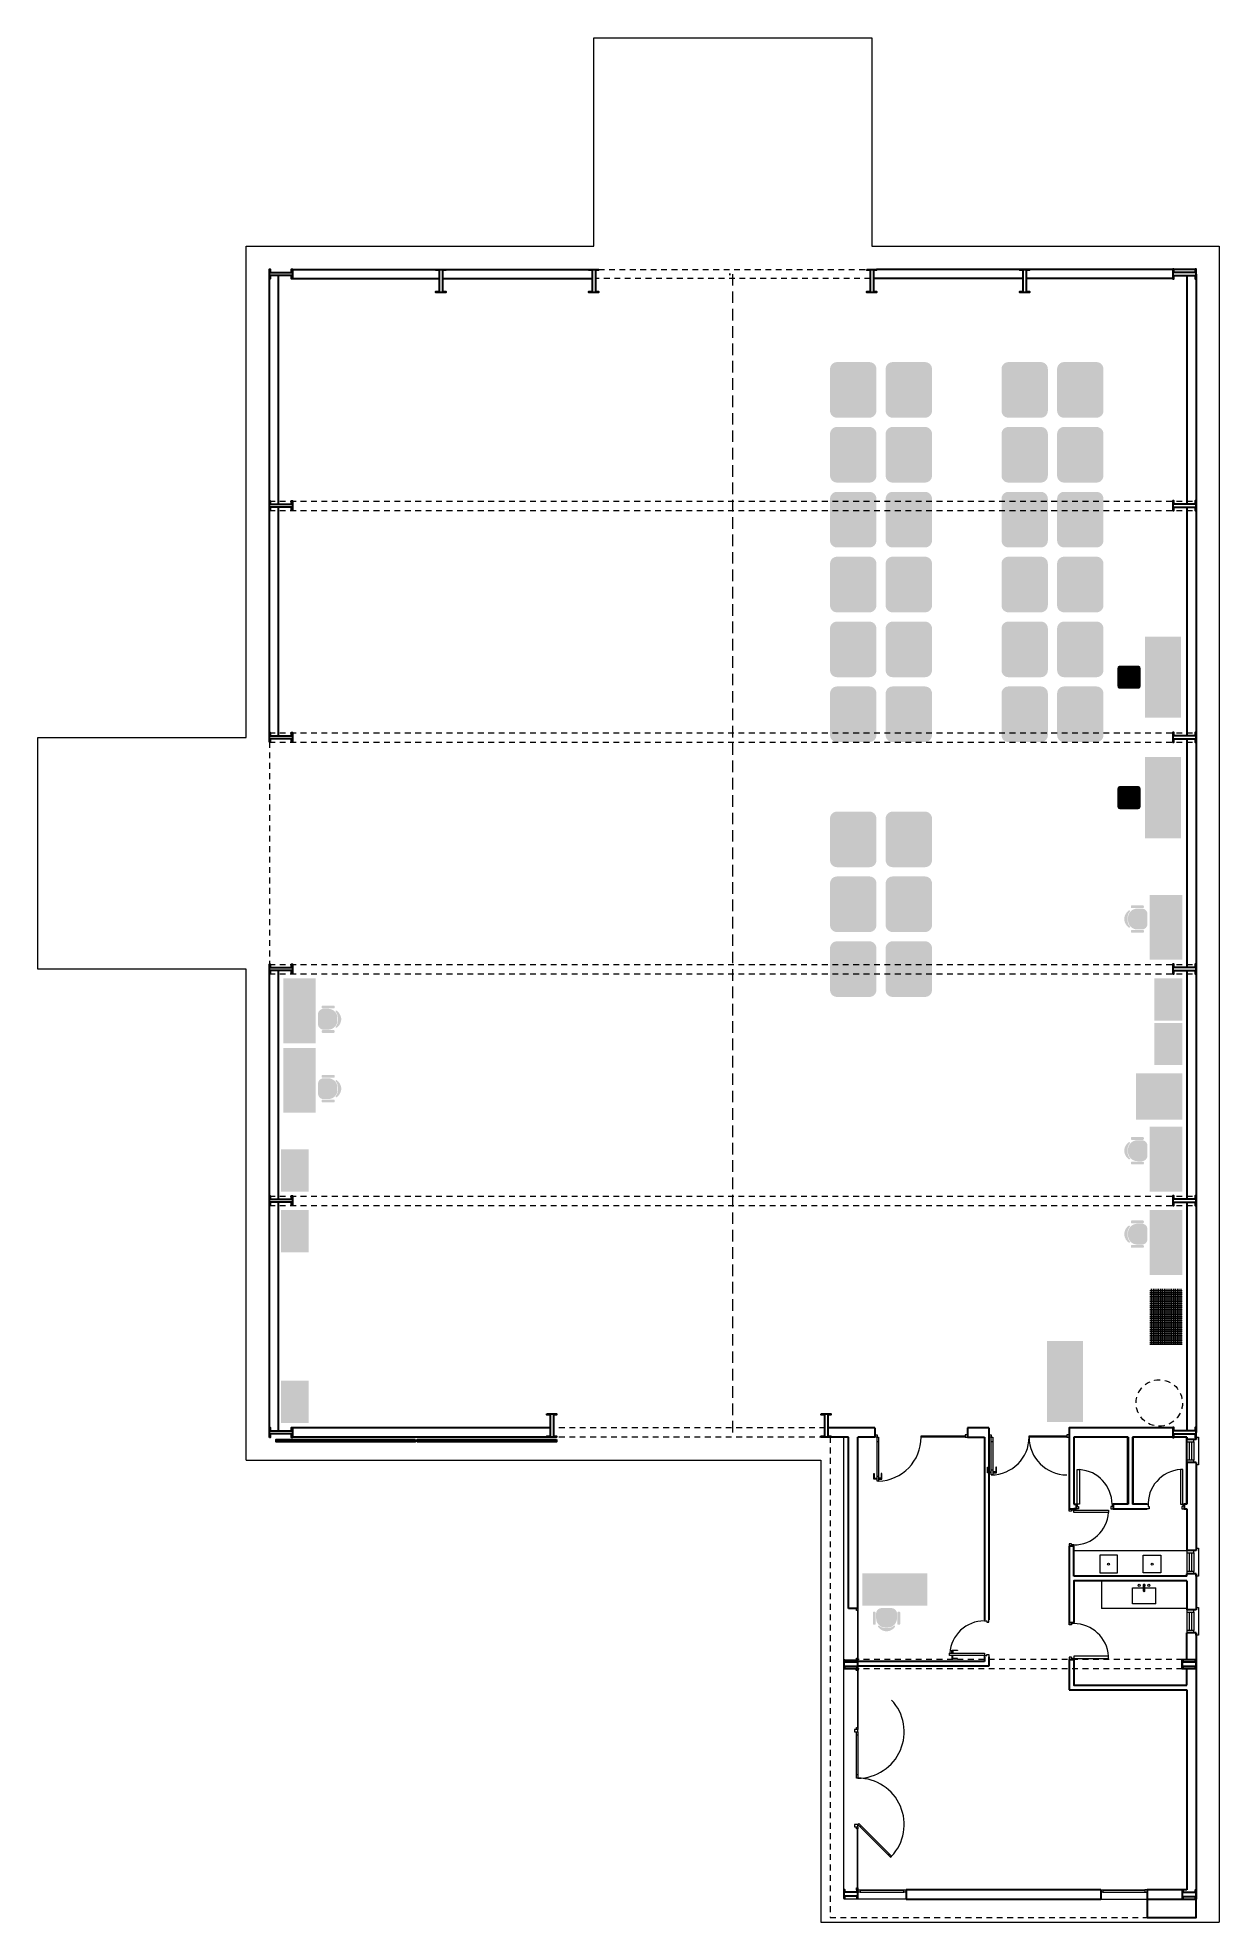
# Model space of a CAD drawing. Header units: millimetres. Extents: x 161.8 to 187.3, y 88.1 to 128.8.
import ezdxf

# ---------------------------------------------------------------- set-up
doc = ezdxf.new("R2010")
doc.units = ezdxf.units.MM
doc.linetypes.add('DASHED2', pattern=[0.375, 0.25, -0.125])
doc.layers.add('000 ALE CARPINTERIAS', color=32, linetype='Continuous', lineweight=9)
doc.layers.add('MUROS', color=250, linetype='Continuous', lineweight=30)
doc.layers.add('000 ALE MOB HATCH', color=8, linetype='Continuous', lineweight=0, true_color=0x808080)
doc.layers.add('000 ALE PROYECCIONES', color=253, linetype='DASHED2', lineweight=9, true_color=0xa8a8a8)

msp = doc.modelspace()

# ---------------------------------------------------------------- hatches: boundary and pattern name
at = {"layer": '000 ALE MOB HATCH', "true_color": 0xf26722, "transparency": 33554687}
h = msp.add_hatch(color=30, dxfattribs=at)
h.dxf.hatch_style = 1
h.paths.add_polyline_path([(179.072, 121.819), (179.772, 121.819, -0.414214), (179.922, 121.669), (179.922, 120.769, -0.414214), (179.772, 120.619), (179.072, 120.619, -0.414214), (178.922, 120.769), (178.922, 121.669, -0.414214)])
h = msp.add_hatch(color=30, dxfattribs=at)
h.dxf.hatch_style = 1
h.paths.add_polyline_path([(180.272, 121.819), (180.972, 121.819, -0.414214), (181.122, 121.669), (181.122, 120.769, -0.414214), (180.972, 120.619), (180.272, 120.619, -0.414214), (180.122, 120.769), (180.122, 121.669, -0.414214)])
h = msp.add_hatch(color=30, dxfattribs=at)
h.dxf.hatch_style = 1
h.paths.add_polyline_path([(182.772, 121.819), (183.472, 121.819, -0.414214), (183.622, 121.669), (183.622, 120.769, -0.414214), (183.472, 120.619), (182.772, 120.619, -0.414214), (182.622, 120.769), (182.622, 121.669, -0.414214)])
h = msp.add_hatch(color=30, dxfattribs=at)
h.dxf.hatch_style = 1
h.paths.add_polyline_path([(183.972, 121.819), (184.672, 121.819, -0.414214), (184.822, 121.669), (184.822, 120.769, -0.414214), (184.672, 120.619), (183.972, 120.619, -0.414214), (183.822, 120.769), (183.822, 121.669, -0.414214)])
h = msp.add_hatch(color=30, dxfattribs=at)
h.dxf.hatch_style = 1
h.paths.add_polyline_path([(179.072, 120.419), (179.772, 120.419, -0.414214), (179.922, 120.269), (179.922, 119.369, -0.414214), (179.772, 119.219), (179.072, 119.219, -0.414214), (178.922, 119.369), (178.922, 120.269, -0.414214)])
h = msp.add_hatch(color=30, dxfattribs=at)
h.dxf.hatch_style = 1
h.paths.add_polyline_path([(180.272, 120.419), (180.972, 120.419, -0.414214), (181.122, 120.269), (181.122, 119.369, -0.414214), (180.972, 119.219), (180.272, 119.219, -0.414214), (180.122, 119.369), (180.122, 120.269, -0.414214)])
h = msp.add_hatch(color=30, dxfattribs=at)
h.dxf.hatch_style = 1
h.paths.add_polyline_path([(182.772, 120.419), (183.472, 120.419, -0.414214), (183.622, 120.269), (183.622, 119.369, -0.414214), (183.472, 119.219), (182.772, 119.219, -0.414214), (182.622, 119.369), (182.622, 120.269, -0.414214)])
h = msp.add_hatch(color=30, dxfattribs=at)
h.dxf.hatch_style = 1
h.paths.add_polyline_path([(183.972, 120.419), (184.672, 120.419, -0.414214), (184.822, 120.269), (184.822, 119.369, -0.414214), (184.672, 119.219), (183.972, 119.219, -0.414214), (183.822, 119.369), (183.822, 120.269, -0.414214)])
h = msp.add_hatch(color=30, dxfattribs=at)
h.dxf.hatch_style = 1
h.paths.add_polyline_path([(179.072, 119.019), (179.772, 119.019, -0.414214), (179.922, 118.869), (179.922, 117.969, -0.414214), (179.772, 117.819), (179.072, 117.819, -0.414214), (178.922, 117.969), (178.922, 118.869, -0.414214)])
h = msp.add_hatch(color=30, dxfattribs=at)
h.dxf.hatch_style = 1
h.paths.add_polyline_path([(180.272, 119.019), (180.972, 119.019, -0.414214), (181.122, 118.869), (181.122, 117.969, -0.414214), (180.972, 117.819), (180.272, 117.819, -0.414214), (180.122, 117.969), (180.122, 118.869, -0.414214)])
h = msp.add_hatch(color=30, dxfattribs=at)
h.dxf.hatch_style = 1
h.paths.add_polyline_path([(182.772, 119.019), (183.472, 119.019, -0.414214), (183.622, 118.869), (183.622, 117.969, -0.414214), (183.472, 117.819), (182.772, 117.819, -0.414214), (182.622, 117.969), (182.622, 118.869, -0.414214)])
h = msp.add_hatch(color=30, dxfattribs=at)
h.dxf.hatch_style = 1
h.paths.add_polyline_path([(183.972, 119.019), (184.672, 119.019, -0.414214), (184.822, 118.869), (184.822, 117.969, -0.414214), (184.672, 117.819), (183.972, 117.819, -0.414214), (183.822, 117.969), (183.822, 118.869, -0.414214)])
h = msp.add_hatch(color=30, dxfattribs=at)
h.dxf.hatch_style = 1
h.paths.add_polyline_path([(179.072, 117.619), (179.772, 117.619, -0.414214), (179.922, 117.469), (179.922, 116.569, -0.414214), (179.772, 116.419), (179.072, 116.419, -0.414214), (178.922, 116.569), (178.922, 117.469, -0.414214)])
h = msp.add_hatch(color=30, dxfattribs=at)
h.dxf.hatch_style = 1
h.paths.add_polyline_path([(180.272, 117.619), (180.972, 117.619, -0.414214), (181.122, 117.469), (181.122, 116.569, -0.414214), (180.972, 116.419), (180.272, 116.419, -0.414214), (180.122, 116.569), (180.122, 117.469, -0.414214)])
h = msp.add_hatch(color=30, dxfattribs=at)
h.dxf.hatch_style = 1
h.paths.add_polyline_path([(182.772, 117.619), (183.472, 117.619, -0.414214), (183.622, 117.469), (183.622, 116.569, -0.414214), (183.472, 116.419), (182.772, 116.419, -0.414214), (182.622, 116.569), (182.622, 117.469, -0.414214)])
h = msp.add_hatch(color=30, dxfattribs=at)
h.dxf.hatch_style = 1
h.paths.add_polyline_path([(183.972, 117.619), (184.672, 117.619, -0.414214), (184.822, 117.469), (184.822, 116.569, -0.414214), (184.672, 116.419), (183.972, 116.419, -0.414214), (183.822, 116.569), (183.822, 117.469, -0.414214)])
h = msp.add_hatch(color=30, dxfattribs=at)
h.dxf.hatch_style = 1
h.paths.add_polyline_path([(179.072, 116.219), (179.772, 116.219, -0.414214), (179.922, 116.069), (179.922, 115.169, -0.414214), (179.772, 115.019), (179.072, 115.019, -0.414214), (178.922, 115.169), (178.922, 116.069, -0.414214)])
h = msp.add_hatch(color=30, dxfattribs=at)
h.dxf.hatch_style = 1
h.paths.add_polyline_path([(180.272, 116.219), (180.972, 116.219, -0.414214), (181.122, 116.069), (181.122, 115.169, -0.414214), (180.972, 115.019), (180.272, 115.019, -0.414214), (180.122, 115.169), (180.122, 116.069, -0.414214)])
h = msp.add_hatch(color=30, dxfattribs=at)
h.dxf.hatch_style = 1
h.paths.add_polyline_path([(182.772, 116.219), (183.472, 116.219, -0.414214), (183.622, 116.069), (183.622, 115.169, -0.414214), (183.472, 115.019), (182.772, 115.019, -0.414214), (182.622, 115.169), (182.622, 116.069, -0.414214)])
h = msp.add_hatch(color=30, dxfattribs=at)
h.dxf.hatch_style = 1
h.paths.add_polyline_path([(183.972, 116.219), (184.672, 116.219, -0.414214), (184.822, 116.069), (184.822, 115.169, -0.414214), (184.672, 115.019), (183.972, 115.019, -0.414214), (183.822, 115.169), (183.822, 116.069, -0.414214)])
at = {"layer": '000 ALE MOB HATCH', "true_color": 0x2776bb, "transparency": 33554687}
h = msp.add_hatch(color=152, dxfattribs=at)
h.dxf.hatch_style = 1
h.paths.add_polyline_path([(185.722, 115.895), (186.497, 115.895), (186.497, 114.145), (185.722, 114.145)])
at = {"layer": '000 ALE MOB HATCH', "true_color": 0xfcfc03, "transparency": 33554687}
h = msp.add_hatch(color=2, dxfattribs=at)
h.dxf.hatch_style = 1
h.paths.add_polyline_path([(185.175, 115.269), (185.572, 115.269, -0.414214), (185.622, 115.219), (185.622, 114.82, -0.414214), (185.572, 114.77), (185.175, 114.77, -0.414214), (185.125, 114.82), (185.125, 115.219, -0.414214)])
at = {"layer": '000 ALE MOB HATCH', "true_color": 0xf26722, "transparency": 33554687}
h = msp.add_hatch(color=30, dxfattribs=at)
h.dxf.hatch_style = 1
h.paths.add_polyline_path([(179.072, 114.819), (179.772, 114.819, -0.414214), (179.922, 114.669), (179.922, 113.769, -0.414214), (179.772, 113.619), (179.072, 113.619, -0.414214), (178.922, 113.769), (178.922, 114.669, -0.414214)])
h = msp.add_hatch(color=30, dxfattribs=at)
h.dxf.hatch_style = 1
h.paths.add_polyline_path([(180.272, 114.819), (180.972, 114.819, -0.414214), (181.122, 114.669), (181.122, 113.769, -0.414214), (180.972, 113.619), (180.272, 113.619, -0.414214), (180.122, 113.769), (180.122, 114.669, -0.414214)])
h = msp.add_hatch(color=30, dxfattribs=at)
h.dxf.hatch_style = 1
h.paths.add_polyline_path([(182.772, 114.819), (183.472, 114.819, -0.414214), (183.622, 114.669), (183.622, 113.769, -0.414214), (183.472, 113.619), (182.772, 113.619, -0.414214), (182.622, 113.769), (182.622, 114.669, -0.414214)])
h = msp.add_hatch(color=30, dxfattribs=at)
h.dxf.hatch_style = 1
h.paths.add_polyline_path([(183.972, 114.819), (184.672, 114.819, -0.414214), (184.822, 114.669), (184.822, 113.769, -0.414214), (184.672, 113.619), (183.972, 113.619, -0.414214), (183.822, 113.769), (183.822, 114.669, -0.414214)])
at = {"layer": '000 ALE MOB HATCH', "true_color": 0x2776bb, "transparency": 33554687}
h = msp.add_hatch(color=152, dxfattribs=at)
h.dxf.hatch_style = 1
h.paths.add_polyline_path([(185.722, 113.295), (186.497, 113.295), (186.497, 111.545), (185.722, 111.545)])
at = {"layer": '000 ALE MOB HATCH', "true_color": 0xfcfc03, "transparency": 33554687}
h = msp.add_hatch(color=2, dxfattribs=at)
h.dxf.hatch_style = 1
h.paths.add_polyline_path([(185.175, 112.669), (185.572, 112.669, -0.414214), (185.622, 112.619), (185.622, 112.22, -0.414214), (185.572, 112.17), (185.175, 112.17, -0.414214), (185.125, 112.22), (185.125, 112.619, -0.414214)])
at = {"layer": '000 ALE MOB HATCH', "true_color": 0xf26722, "transparency": 33554687}
h = msp.add_hatch(color=30, dxfattribs=at)
h.dxf.hatch_style = 1
h.paths.add_polyline_path([(179.072, 112.119), (179.772, 112.119, -0.414214), (179.922, 111.969), (179.922, 111.069, -0.414214), (179.772, 110.919), (179.072, 110.919, -0.414214), (178.922, 111.069), (178.922, 111.969, -0.414214)])
h = msp.add_hatch(color=30, dxfattribs=at)
h.dxf.hatch_style = 1
h.paths.add_polyline_path([(180.272, 112.119), (180.972, 112.119, -0.414214), (181.122, 111.969), (181.122, 111.069, -0.414214), (180.972, 110.919), (180.272, 110.919, -0.414214), (180.122, 111.069), (180.122, 111.969, -0.414214)])
h = msp.add_hatch(color=30, dxfattribs=at)
h.dxf.hatch_style = 1
h.paths.add_polyline_path([(179.072, 110.719), (179.772, 110.719, -0.414214), (179.922, 110.569), (179.922, 109.669, -0.414214), (179.772, 109.519), (179.072, 109.519, -0.414214), (178.922, 109.669), (178.922, 110.569, -0.414214)])
h = msp.add_hatch(color=30, dxfattribs=at)
h.dxf.hatch_style = 1
h.paths.add_polyline_path([(180.272, 110.719), (180.972, 110.719, -0.414214), (181.122, 110.569), (181.122, 109.669, -0.414214), (180.972, 109.519), (180.272, 109.519, -0.414214), (180.122, 109.669), (180.122, 110.569, -0.414214)])
at = {"layer": '000 ALE MOB HATCH', "true_color": 0xf7abae, "transparency": 33554687}
h = msp.add_hatch(color=241, dxfattribs=at)
h.dxf.hatch_style = 1
h.paths.add_polyline_path([(185.822, 110.32), (186.522, 110.32), (186.522, 108.92), (185.822, 108.92)])
at = {"layer": '000 ALE MOB HATCH', "true_color": 0x2776bb, "transparency": 33554687}
h = msp.add_hatch(color=152, dxfattribs=at)
h.dxf.hatch_style = 1
h.paths.add_polyline_path([(185.552, 109.575), (185.652, 109.575, 0.414214), (185.772, 109.695), (185.772, 109.905, 0.414214), (185.652, 110.025), (185.552, 110.025, 0.414214), (185.352, 109.825), (185.352, 109.775, 0.414214)])
h.paths.add_polyline_path([(185.674, 109.505, 0.414214), (185.694, 109.525), (185.694, 109.545, 0.414214), (185.674, 109.565), (185.434, 109.565, 0.414214), (185.414, 109.545), (185.414, 109.525, 0.414214), (185.434, 109.505)])
h.paths.add_polyline_path([(185.37, 109.616, 0.732512), (185.393, 109.639, -0.178789), (185.342, 109.775), (185.342, 109.8), (185.342, 109.825, -0.178789), (185.393, 109.962, 0.732512), (185.37, 109.985, 0.207449), (185.272, 109.825), (185.272, 109.8), (185.272, 109.775, 0.207449)])
h.paths.add_polyline_path([(185.674, 110.035, 0.414214), (185.694, 110.055), (185.694, 110.075, 0.414214), (185.674, 110.095), (185.434, 110.095, 0.414214), (185.414, 110.075), (185.414, 110.055, 0.414214), (185.434, 110.035)])
at = {"layer": '000 ALE MOB HATCH', "true_color": 0xf26722, "transparency": 33554687}
h = msp.add_hatch(color=30, dxfattribs=at)
h.dxf.hatch_style = 1
h.paths.add_polyline_path([(179.072, 109.319), (179.772, 109.319, -0.414214), (179.922, 109.169), (179.922, 108.269, -0.414214), (179.772, 108.119), (179.072, 108.119, -0.414214), (178.922, 108.269), (178.922, 109.169, -0.414214)])
h = msp.add_hatch(color=30, dxfattribs=at)
h.dxf.hatch_style = 1
h.paths.add_polyline_path([(180.272, 109.319), (180.972, 109.319, -0.414214), (181.122, 109.169), (181.122, 108.269, -0.414214), (180.972, 108.119), (180.272, 108.119, -0.414214), (180.122, 108.269), (180.122, 109.169, -0.414214)])
at = {"layer": '000 ALE MOB HATCH', "true_color": 0xf7abae, "transparency": 33554687}
h = msp.add_hatch(color=241, dxfattribs=at)
h.dxf.hatch_style = 1
h.paths.add_polyline_path([(167.122, 108.52), (167.822, 108.52), (167.822, 107.12), (167.122, 107.12)])
at = {"layer": '000 ALE MOB HATCH', "true_color": 0x7aafdf, "transparency": 33554687}
h = msp.add_hatch(color=143, dxfattribs=at)
h.dxf.hatch_style = 1
h.paths.add_polyline_path([(185.922, 108.52), (186.522, 108.52), (186.522, 107.61), (185.922, 107.61)])
at = {"layer": '000 ALE MOB HATCH', "true_color": 0x2776bb, "transparency": 33554687}
h = msp.add_hatch(color=152, dxfattribs=at)
h.dxf.hatch_style = 1
h.paths.add_polyline_path([(168.092, 107.864), (167.992, 107.864, 0.414214), (167.872, 107.744), (167.872, 107.534, 0.414214), (167.992, 107.414), (168.092, 107.414, 0.414214), (168.292, 107.614), (168.292, 107.664, 0.414214)])
h.paths.add_polyline_path([(167.971, 107.934, 0.414214), (167.951, 107.914), (167.951, 107.894, 0.414214), (167.971, 107.874), (168.211, 107.874, 0.414214), (168.231, 107.894), (168.231, 107.914, 0.414214), (168.211, 107.934)])
h.paths.add_polyline_path([(168.274, 107.823, 0.732512), (168.252, 107.8, -0.178789), (168.302, 107.664), (168.302, 107.639), (168.302, 107.614, -0.178789), (168.252, 107.477, 0.732512), (168.274, 107.454, 0.207449), (168.372, 107.614), (168.372, 107.639), (168.372, 107.664, 0.207449)])
h.paths.add_polyline_path([(167.971, 107.404, 0.414214), (167.951, 107.384), (167.951, 107.364, 0.414214), (167.971, 107.344), (168.211, 107.344, 0.414214), (168.231, 107.364), (168.231, 107.384, 0.414214), (168.211, 107.404)])
at = {"layer": '000 ALE MOB HATCH', "true_color": 0x7aafdf, "transparency": 33554687}
h = msp.add_hatch(color=143, dxfattribs=at)
h.dxf.hatch_style = 1
h.paths.add_polyline_path([(185.922, 107.56), (186.522, 107.56), (186.522, 106.65), (185.922, 106.65)])
at = {"layer": '000 ALE MOB HATCH', "true_color": 0xf7abae, "transparency": 33554687}
h = msp.add_hatch(color=241, dxfattribs=at)
h.dxf.hatch_style = 1
h.paths.add_polyline_path([(167.122, 107.02), (167.822, 107.02), (167.822, 105.62), (167.122, 105.62)])
at = {"layer": '000 ALE MOB HATCH', "true_color": 0x2776bb, "transparency": 33554687}
h = msp.add_hatch(color=152, dxfattribs=at)
h.dxf.hatch_style = 1
h.paths.add_polyline_path([(168.092, 106.364), (167.992, 106.364, 0.414214), (167.872, 106.244), (167.872, 106.034, 0.414214), (167.992, 105.914), (168.092, 105.914, 0.414214), (168.292, 106.114), (168.292, 106.164, 0.414214)])
h.paths.add_polyline_path([(167.971, 106.434, 0.414214), (167.951, 106.414), (167.951, 106.394, 0.414214), (167.971, 106.374), (168.211, 106.374, 0.414214), (168.231, 106.394), (168.231, 106.414, 0.414214), (168.211, 106.434)])
h.paths.add_polyline_path([(168.274, 106.323, 0.732512), (168.252, 106.3, -0.178789), (168.302, 106.164), (168.302, 106.139), (168.302, 106.114, -0.178789), (168.252, 105.977, 0.732512), (168.274, 105.954, 0.207449), (168.372, 106.114), (168.372, 106.139), (168.372, 106.164, 0.207449)])
h.paths.add_polyline_path([(167.971, 105.904, 0.414214), (167.951, 105.884), (167.951, 105.864, 0.414214), (167.971, 105.844), (168.211, 105.844, 0.414214), (168.231, 105.864), (168.231, 105.884, 0.414214), (168.211, 105.904)])
at = {"layer": '000 ALE MOB HATCH', "true_color": 0x505153, "transparency": 33554687}
h = msp.add_hatch(color=251, dxfattribs=at)
h.dxf.hatch_style = 1
h.paths.add_polyline_path([(185.522, 105.47), (186.522, 105.47), (186.522, 106.47), (185.522, 106.47)])
at = {"layer": '000 ALE MOB HATCH', "true_color": 0x2776bb, "transparency": 33554687}
h = msp.add_hatch(color=152, dxfattribs=at)
h.dxf.hatch_style = 1
h.paths.add_polyline_path([(185.552, 104.575), (185.652, 104.575, 0.414214), (185.772, 104.695), (185.772, 104.905, 0.414214), (185.652, 105.025), (185.552, 105.025, 0.414214), (185.352, 104.825), (185.352, 104.775, 0.414214)])
h.paths.add_polyline_path([(185.674, 104.505, 0.414214), (185.694, 104.525), (185.694, 104.545, 0.414214), (185.674, 104.565), (185.434, 104.565, 0.414214), (185.414, 104.545), (185.414, 104.525, 0.414214), (185.434, 104.505)])
h.paths.add_polyline_path([(185.37, 104.616, 0.732512), (185.393, 104.639, -0.178789), (185.342, 104.775), (185.342, 104.8), (185.342, 104.825, -0.178789), (185.393, 104.962, 0.732512), (185.37, 104.985, 0.207449), (185.272, 104.825), (185.272, 104.8), (185.272, 104.775, 0.207449)])
h.paths.add_polyline_path([(185.674, 105.035, 0.414214), (185.694, 105.055), (185.694, 105.075, 0.414214), (185.674, 105.095), (185.434, 105.095, 0.414214), (185.414, 105.075), (185.414, 105.055, 0.414214), (185.434, 105.035)])
at = {"layer": '000 ALE MOB HATCH', "true_color": 0xf7abae, "transparency": 33554687}
h = msp.add_hatch(color=241, dxfattribs=at)
h.dxf.hatch_style = 1
h.paths.add_polyline_path([(185.822, 105.32), (186.522, 105.32), (186.522, 103.92), (185.822, 103.92)])
at = {"layer": '000 ALE MOB HATCH', "true_color": 0x7aafdf, "transparency": 33554687}
h = msp.add_hatch(color=143, dxfattribs=at)
h.dxf.hatch_style = 1
h.paths.add_polyline_path([(167.072, 104.83), (167.672, 104.83), (167.672, 103.92), (167.072, 103.92)])
h = msp.add_hatch(color=143, dxfattribs=at)
h.dxf.hatch_style = 1
h.paths.add_polyline_path([(167.072, 103.52), (167.672, 103.52), (167.672, 102.61), (167.072, 102.61)])
at = {"layer": '000 ALE MOB HATCH', "true_color": 0xf7abae, "transparency": 33554687}
h = msp.add_hatch(color=241, dxfattribs=at)
h.dxf.hatch_style = 1
h.paths.add_polyline_path([(185.822, 103.52), (186.522, 103.52), (186.522, 102.12), (185.822, 102.12)])
at = {"layer": '000 ALE MOB HATCH', "true_color": 0x2776bb, "transparency": 33554687}
h = msp.add_hatch(color=152, dxfattribs=at)
h.dxf.hatch_style = 1
h.paths.add_polyline_path([(185.552, 102.775), (185.652, 102.775, 0.414214), (185.772, 102.895), (185.772, 103.105, 0.414214), (185.652, 103.225), (185.552, 103.225, 0.414214), (185.352, 103.025), (185.352, 102.975, 0.414214)])
h.paths.add_polyline_path([(185.674, 102.705, 0.414214), (185.694, 102.725), (185.694, 102.745, 0.414214), (185.674, 102.765), (185.434, 102.765, 0.414214), (185.414, 102.745), (185.414, 102.725, 0.414214), (185.434, 102.705)])
h.paths.add_polyline_path([(185.37, 102.816, 0.732512), (185.393, 102.839, -0.178789), (185.342, 102.975), (185.342, 103), (185.342, 103.025, -0.178789), (185.393, 103.162, 0.732512), (185.37, 103.185, 0.207449), (185.272, 103.025), (185.272, 103), (185.272, 102.975, 0.207449)])
h.paths.add_polyline_path([(185.674, 103.235, 0.414214), (185.694, 103.255), (185.694, 103.275, 0.414214), (185.674, 103.295), (185.434, 103.295, 0.414214), (185.414, 103.275), (185.414, 103.255, 0.414214), (185.434, 103.235)])
at = {"layer": '000 ALE MOB HATCH', "true_color": 0x2776bb}
h = msp.add_hatch(dxfattribs=at)
h.set_pattern_fill('_USER', color=152, scale=0.04, angle=90, double=1, pattern_type=0)
h.set_pattern_definition([(90, (112491.57888, -275528.776357), (-0.04, 0), []), (180, (112491.57888, -275528.776357), (0, -0.04), [])])
h.paths.add_polyline_path([(185.822, 100.62), (185.822, 101.82), (186.522, 101.82), (186.522, 100.62)])
at = {"layer": '000 ALE MOB HATCH', "true_color": 0x2776bb, "transparency": 33554687}
h = msp.add_hatch(color=152, dxfattribs=at)
h.dxf.hatch_style = 1
h.paths.add_polyline_path([(183.607, 100.695), (184.382, 100.695), (184.382, 98.945), (183.607, 98.945)])
at = {"layer": '000 ALE MOB HATCH', "true_color": 0x7aafdf, "transparency": 33554687}
h = msp.add_hatch(color=143, dxfattribs=at)
h.dxf.hatch_style = 1
h.paths.add_polyline_path([(167.072, 99.835), (167.672, 99.835), (167.672, 98.925), (167.072, 98.925)])
at = {"layer": '000 ALE MOB HATCH', "true_color": 0xf7abae, "transparency": 33554687}
h = msp.add_hatch(color=241, dxfattribs=at)
h.dxf.hatch_style = 1
h.paths.add_polyline_path([(179.622, 95.68), (181.022, 95.68), (181.022, 94.98), (179.622, 94.98)])
at = {"layer": '000 ALE MOB HATCH', "true_color": 0x2776bb, "transparency": 33554687}
h = msp.add_hatch(color=152, dxfattribs=at)
h.dxf.hatch_style = 1
h.paths.add_polyline_path([(180.366, 94.71), (180.366, 94.81, 0.414214), (180.246, 94.93), (180.036, 94.93, 0.414214), (179.916, 94.81), (179.916, 94.71, 0.414214), (180.116, 94.51), (180.166, 94.51, 0.414214)])
h.paths.add_polyline_path([(180.436, 94.831, 0.414214), (180.416, 94.851), (180.396, 94.851, 0.414214), (180.376, 94.831), (180.376, 94.591, 0.414214), (180.396, 94.571), (180.416, 94.571, 0.414214), (180.436, 94.591)])
h.paths.add_polyline_path([(180.326, 94.527, 0.732512), (180.303, 94.55, -0.178789), (180.166, 94.5), (180.141, 94.5), (180.116, 94.5, -0.178789), (179.98, 94.55, 0.732512), (179.957, 94.527, 0.207449), (180.116, 94.43), (180.141, 94.43), (180.166, 94.43, 0.207449)])
h.paths.add_polyline_path([(179.906, 94.831, 0.414214), (179.886, 94.851), (179.866, 94.851, 0.414214), (179.846, 94.831), (179.846, 94.591, 0.414214), (179.866, 94.571), (179.886, 94.571, 0.414214), (179.906, 94.591)])

# ---------------------------------------------------------------- linework, layer by layer
at = {"layer": '000 ALE CARPINTERIAS'}
for p, q in [((173.822, 124.32), (173.822, 128.82)), ((173.822, 128.82), (179.822, 128.82)), ((179.822, 128.82), (179.822, 124.32)), ((166.322, 113.72), (166.322, 124.32)), ((166.322, 124.32), (173.822, 124.32)), ((179.822, 124.32), (187.322, 124.32)), ((187.322, 124.32), (187.322, 88.15)), ((161.822, 108.72), (161.822, 113.72)), ((161.822, 113.72), (166.322, 113.72)), ((166.322, 108.72), (161.822, 108.72)), ((166.322, 98.12), (166.322, 108.72)), ((179.222, 88.8), (179.222, 98.62)), ((179.887, 98.67), (179.937, 98.67)), ((179.937, 98.62), (179.887, 98.62)), ((179.937, 98.67), (179.937, 98.62)), ((179.967, 98.52), (179.937, 98.52)), ((180.987, 98.65), (180.987, 98.62)), ((181.737, 98.65), (181.737, 98.62)), ((181.887, 98.67), (181.837, 98.67)), ((181.837, 98.67), (181.837, 98.62)), ((181.837, 98.62), (181.887, 98.62)), ((182.352, 98.67), (182.402, 98.67)), ((182.402, 98.62), (182.352, 98.62)), ((182.402, 98.67), (182.402, 98.62)), ((182.432, 98.52), (182.402, 98.52)), ((183.317, 98.65), (183.317, 98.62)), ((183.932, 98.65), (183.932, 98.62)), ((184.082, 98.67), (184.032, 98.67)), ((184.032, 98.67), (184.032, 98.62)), ((184.032, 98.62), (184.082, 98.62)), ((186.612, 98.61), (185.462, 98.61)), ((185.462, 98.61), (185.462, 97.18)), ((186.612, 97.18), (186.612, 98.61)), ((186.622, 98.52), (186.672, 98.52)), ((186.672, 98.52), (186.772, 98.52)), ((186.772, 98.52), (186.772, 98.57)), ((166.322, 98.12), (178.722, 98.12)), ((178.722, 98.12), (178.722, 88.15)), ((186.772, 98.12), (186.622, 98.12)), ((186.772, 98.07), (186.772, 98.12)), ((179.967, 97.77), (179.937, 97.77)), ((182.432, 97.905), (182.402, 97.905)), ((184.082, 97.02), (184.082, 97.07)), ((184.132, 97.02), (184.082, 97.02)), ((184.182, 97.045), (184.132, 97.045)), ((184.132, 97.045), (184.132, 97.02)), ((184.182, 97.07), (184.182, 97.045)), ((184.232, 97.17), (184.257, 97.17)), ((184.282, 97.07), (184.232, 97.07)), ((184.257, 97.17), (184.257, 97.12)), ((184.257, 97.12), (184.282, 97.12)), ((184.282, 97.12), (184.282, 97.07)), ((185.007, 97.12), (184.982, 97.12)), ((184.982, 97.12), (184.982, 97.07)), ((184.982, 97.07), (185.032, 97.07)), ((185.032, 97.17), (185.007, 97.17)), ((185.007, 97.17), (185.007, 97.12)), ((185.032, 97.17), (185.032, 97.18)), ((185.032, 97.18), (185.342, 97.18)), ((185.462, 97.18), (185.762, 97.18)), ((185.762, 97.18), (185.762, 97.17)), ((185.762, 97.17), (185.787, 97.17)), ((185.812, 97.07), (185.762, 97.07)), ((185.787, 97.17), (185.787, 97.12)), ((185.787, 97.12), (185.812, 97.12)), ((185.812, 97.12), (185.812, 97.07)), ((186.537, 97.12), (186.512, 97.12)), ((186.512, 97.12), (186.512, 97.07)), ((186.512, 97.07), (186.562, 97.07)), ((186.562, 97.17), (186.537, 97.17)), ((186.537, 97.17), (186.537, 97.12)), ((186.562, 97.18), (186.612, 97.18)), ((186.562, 97.17), (186.562, 97.18)), ((184.132, 96.32), (184.082, 96.32)), ((184.082, 96.32), (184.082, 96.27)), ((184.132, 96.295), (184.132, 96.32)), ((184.182, 96.295), (184.132, 96.295)), ((184.182, 96.27), (184.182, 96.295)), ((186.622, 96.12), (186.672, 96.12)), ((186.672, 96.12), (186.772, 96.12)), ((186.772, 96.12), (186.772, 96.17)), ((186.772, 95.72), (186.622, 95.72)), ((186.772, 95.67), (186.772, 95.72)), ((184.782, 95.52), (184.782, 94.92)), ((185.452, 95.02), (185.452, 95.37)), ((185.452, 95.37), (185.683, 95.37)), ((185.683, 95.297), (185.683, 95.431)), ((185.713, 95.297), (185.713, 95.431)), ((185.713, 95.37), (185.952, 95.37)), ((185.952, 95.02), (185.952, 95.37)), ((179.512, 94.88), (179.512, 93.85)), ((179.522, 94.88), (179.522, 93.85)), ((186.622, 94.92), (184.782, 94.92)), ((185.952, 95.02), (185.452, 95.02)), ((186.622, 94.845), (186.672, 94.845)), ((186.672, 94.845), (186.772, 94.845)), ((186.772, 94.845), (186.772, 94.895)), ((182.252, 94.68), (182.252, 94.655)), ((182.252, 94.655), (182.302, 94.655)), ((182.302, 94.655), (182.302, 94.63)), ((182.302, 94.63), (182.352, 94.63)), ((182.352, 94.63), (182.352, 94.68)), ((184.082, 94.57), (184.082, 94.62)), ((184.132, 94.57), (184.082, 94.57)), ((184.182, 94.595), (184.132, 94.595)), ((184.132, 94.595), (184.132, 94.57)), ((184.182, 94.62), (184.182, 94.595)), ((186.772, 94.445), (186.622, 94.445)), ((186.772, 94.395), (186.772, 94.445)), ((179.512, 93.59), (179.512, 92.35)), ((179.522, 93.59), (179.522, 92.35)), ((182.252, 93.88), (182.252, 93.905)), ((182.252, 93.905), (182.302, 93.905)), ((182.302, 93.905), (182.302, 93.93)), ((182.302, 93.93), (182.352, 93.93)), ((182.352, 93.93), (182.352, 93.88)), ((184.132, 93.87), (184.082, 93.87)), ((184.082, 93.87), (184.082, 93.82)), ((184.132, 93.845), (184.132, 93.87)), ((184.182, 93.845), (184.132, 93.845)), ((184.182, 93.82), (184.182, 93.845)), ((179.492, 91.26), (179.492, 92.26)), ((179.492, 92.26), (179.522, 92.26)), ((179.522, 92.19), (179.492, 92.19)), ((179.522, 92.26), (179.522, 91.26)), ((179.522, 91.33), (179.492, 91.33)), ((179.522, 91.26), (179.492, 91.26)), ((179.522, 90.26), (179.492, 90.26)), ((179.512, 88.89), (179.512, 90.17)), ((179.522, 90.26), (179.544, 90.281)), ((180.229, 89.553), (179.522, 90.26)), ((179.522, 88.89), (179.522, 90.17)), ((179.544, 90.281), (180.251, 89.574)), ((179.572, 90.21), (179.593, 90.231)), ((179.572, 88.85), (180.512, 88.85)), ((179.572, 88.84), (180.512, 88.84)), ((179.572, 88.8), (180.512, 88.8)), ((184.812, 88.85), (185.712, 88.85)), ((184.812, 88.84), (185.712, 88.84)), ((184.812, 88.8), (185.712, 88.8)), ((180.562, 88.65), (179.222, 88.65)), ((184.762, 88.65), (185.762, 88.65)), ((178.722, 88.15), (187.322, 88.15))]:
    msp.add_line(p, q, dxfattribs=at)
for points in [[(179.967, 98.62), (179.967, 97.67), (179.937, 97.67), (179.937, 98.62)], [(180.887, 98.65), (181.837, 98.65), (181.837, 98.62), (180.887, 98.62)], [(185.122, 96.07), (184.742, 96.07), (184.742, 95.69), (185.122, 95.69)], [(185.682, 96.07), (186.062, 96.07), (186.062, 95.69), (185.682, 95.69)]]:
    msp.add_lwpolyline(points, close=True, dxfattribs=at)
for points in [[(182.432, 98.62), (182.432, 97.805), (182.402, 97.805), (182.402, 98.62), (182.432, 98.62)], [(183.217, 98.65), (184.032, 98.65), (184.032, 98.62), (183.217, 98.62), (183.217, 98.65)], [(185.342, 97.18), (185.342, 98.61), (184.192, 98.61), (184.192, 97.17)], [(186.622, 98.57), (186.622, 98.12)], [(186.672, 98.52), (186.672, 98.12)], [(186.722, 98.52), (186.722, 98.12)], [(186.772, 98.52), (186.772, 98.12)], [(186.822, 98.57), (186.822, 98.62), (186.872, 98.62), (186.872, 98.02), (186.822, 98.02), (186.822, 98.07)], [(186.622, 98.12), (186.622, 98.07)], [(179.937, 97.716), (179.867, 97.716), (179.867, 97.836), (179.877, 97.836), (179.877, 97.736), (179.937, 97.736)], [(179.967, 97.716), (180.037, 97.716), (180.037, 97.836), (180.027, 97.836), (180.027, 97.736), (179.967, 97.736)], [(182.392, 97.851), (182.322, 97.851), (182.322, 97.971), (182.332, 97.971), (182.332, 97.871), (182.392, 97.871)], [(182.442, 97.851), (182.512, 97.851), (182.512, 97.971), (182.502, 97.971), (182.502, 97.871), (182.442, 97.871)], [(184.257, 97.17), (184.257, 97.92), (184.307, 97.92), (184.307, 97.17), (184.257, 97.17)], [(186.537, 97.17), (186.537, 97.92), (186.487, 97.92), (186.487, 97.17), (186.537, 97.17)], [(184.182, 97.045), (184.932, 97.045), (184.932, 96.995), (184.182, 96.995), (184.182, 97.045)], [(184.182, 96.17), (186.622, 96.17)], [(186.622, 96.17), (186.622, 95.72)], [(186.672, 96.12), (186.672, 95.72)], [(186.722, 96.12), (186.722, 95.72)], [(186.772, 96.12), (186.772, 95.72)], [(186.822, 96.17), (186.822, 96.22), (186.872, 96.22), (186.872, 95.62), (186.822, 95.62), (186.822, 95.67)], [(186.622, 95.72), (186.622, 95.67)], [(179.522, 94.92), (179.522, 94.88), (179.492, 94.88), (179.492, 94.92), (179.522, 94.92)], [(186.622, 94.895), (186.622, 94.445)], [(186.672, 94.845), (186.672, 94.445)], [(186.722, 94.845), (186.722, 94.445)], [(186.772, 94.845), (186.772, 94.445)], [(186.822, 94.895), (186.822, 94.945), (186.872, 94.945), (186.872, 94.345), (186.822, 94.345), (186.822, 94.395)], [(186.622, 94.445), (186.622, 94.395)], [(182.252, 93.905), (181.502, 93.905), (181.502, 93.955), (182.252, 93.955), (182.252, 93.905)], [(181.552, 93.955), (181.552, 94.025), (181.672, 94.025), (181.672, 94.015), (181.572, 94.015), (181.572, 93.955)], [(179.522, 93.85), (179.522, 93.81), (179.492, 93.81), (179.492, 93.85), (179.522, 93.85)], [(181.552, 93.905), (181.552, 93.835), (181.672, 93.835), (181.672, 93.845), (181.572, 93.845), (181.572, 93.905)], [(184.182, 93.845), (184.932, 93.845), (184.932, 93.895), (184.182, 93.895), (184.182, 93.845)], [(179.522, 92.35), (179.522, 92.31), (179.492, 92.31), (179.492, 92.35), (179.522, 92.35)], [(179.452, 92.26), (179.522, 92.26), (179.522, 92.31), (179.452, 92.31), (179.452, 92.26)], [(179.452, 90.21), (179.522, 90.21), (179.522, 90.26), (179.452, 90.26), (179.452, 90.21)], [(179.522, 90.21), (179.522, 90.17), (179.492, 90.17), (179.492, 90.21), (179.522, 90.21)], [(179.522, 88.89), (179.522, 88.85), (179.492, 88.85), (179.492, 88.89), (179.522, 88.89)], [(179.572, 88.85), (179.572, 88.8), (179.522, 88.8), (179.522, 88.85), (179.572, 88.85)], [(180.562, 88.85), (180.562, 88.8), (180.512, 88.8), (180.512, 88.85), (180.562, 88.85)], [(184.762, 88.85), (184.812, 88.85), (184.812, 88.8), (184.762, 88.8)], [(185.762, 88.85), (185.712, 88.85), (185.712, 88.8), (185.762, 88.8)]]:
    msp.add_lwpolyline(points, dxfattribs=at)
for centre, radius in [((184.932, 95.88), 0.02), ((185.872, 95.88), 0.02), ((185.592, 95.422), 0.0231), ((185.803, 95.422), 0.0231)]:
    msp.add_circle(centre, radius, dxfattribs=at)
for centre, radius, start, end in [((179.939, 98.619), 0.949, 271.7232, 0.0356), ((182.402, 98.62), 0.815, 270, 0), ((184.032, 98.62), 0.815, 180, 270), ((184.257, 97.17), 0.75, 0, 86.1774), ((186.537, 97.17), 0.752, 93.8141, 183.8141), ((184.182, 97.045), 0.75, 270, 356.1774), ((185.698, 95.422), 0.0231, 310.4238, 229.5762), ((185.698, 95.299), 0.0151, 173.0698, 8.3898), ((182.252, 93.905), 0.75, 90, 176.1774), ((184.182, 93.845), 0.75, 3.8226, 90), ((179.522, 92.26), 1, 270, 43.2809), ((179.522, 90.26), 1, 316.7191, 90)]:
    msp.add_arc(centre, radius, start, end, dxfattribs=at)
at = {"layer": '000 ALE PROYECCIONES', "ltscale": 0.5}
for p, q in [((173.927, 123.82), (179.717, 123.82)), ((166.822, 118.82), (186.822, 118.82)), ((166.822, 118.62), (186.822, 118.62)), ((166.822, 113.82), (186.822, 113.82)), ((166.822, 113.62), (186.822, 113.62)), ((166.822, 108.82), (186.822, 108.82)), ((166.822, 108.62), (186.822, 108.62)), ((166.822, 103.82), (186.822, 103.82)), ((166.822, 103.62), (186.822, 103.62))]:
    msp.add_line(p, q, dxfattribs=at)
at = {"layer": '000 ALE PROYECCIONES'}
msp.add_line((176.822, 98.72), (176.822, 123.72), dxfattribs=at)
at = {"layer": '000 ALE PROYECCIONES', "ltscale": 0.5}
for points in [[(179.792, 123.62), (173.857, 123.62)], [(166.822, 113.62), (166.822, 108.82)], [(178.822, 98.82), (172.952, 98.82)], [(178.822, 98.62), (173.022, 98.62)], [(178.922, 98.62), (178.922, 88.25), (185.762, 88.25)], [(186.522, 93.82), (179.522, 93.82)], [(186.522, 93.62), (179.522, 93.62)]]:
    msp.add_lwpolyline(points, dxfattribs=at)
msp.add_circle((186.027, 99.356), 0.5, dxfattribs=at)
at = {"layer": 'MUROS', "linetype": 'Continuous', "ltscale": 0.001}
for p, q in [((166.822, 113.62), (166.822, 123.72)), ((167.022, 118.755), (167.022, 123.69)), ((167.323, 123.82), (173.717, 123.82)), ((186.622, 123.69), (186.622, 118.755)), ((186.822, 123.72), (186.822, 98.72)), ((167.323, 123.62), (170.492, 123.62)), ((167.022, 113.755), (167.022, 118.69)), ((186.622, 118.69), (186.622, 113.755)), ((186.622, 113.69), (186.622, 108.755)), ((186.622, 108.69), (186.622, 103.755)), ((186.622, 103.69), (186.622, 98.755)), ((172.887, 98.82), (167.323, 98.82)), ((172.812, 98.62), (167.323, 98.62)), ((179.887, 98.82), (178.872, 98.82)), ((179.322, 98.62), (178.942, 98.62)), ((179.887, 98.62), (179.522, 98.62)), ((182.352, 98.82), (181.887, 98.82)), ((185.352, 98.62), (184.182, 98.62)), ((185.352, 98.62), (185.352, 97.17)), ((186.622, 98.62), (185.452, 98.62)), ((186.822, 98.62), (186.822, 98.57)), ((186.822, 98.07), (186.822, 96.17)), ((185.352, 97.17), (185.032, 97.17)), ((185.032, 97.17), (185.032, 97.07)), ((185.032, 97.07), (185.762, 97.07)), ((185.762, 97.17), (185.452, 97.17)), ((186.622, 97.17), (186.562, 97.17)), ((186.562, 97.17), (186.562, 97.07)), ((186.562, 97.07), (186.622, 97.07)), ((186.622, 95.62), (184.182, 95.62)), ((186.822, 95.62), (186.822, 95.67)), ((186.822, 95.67), (186.822, 94.895)), ((184.082, 94.62), (184.182, 94.62)), ((186.822, 94.395), (186.822, 88.65)), ((186.822, 94.345), (186.822, 94.395)), ((184.082, 93.82), (184.082, 93.17)), ((184.082, 93.82), (184.182, 93.82)), ((184.082, 93.17), (186.622, 93.17))]:
    msp.add_line(p, q, dxfattribs=at)
at = {"layer": 'MUROS'}
for p, q in [((170.557, 123.62), (173.792, 123.62)), ((183.092, 123.62), (179.857, 123.62)), ((179.322, 94.92), (179.322, 98.62)), ((179.322, 94.92), (179.322, 98.62)), ((179.522, 94.92), (179.522, 98.62)), ((179.887, 98.82), (179.887, 98.62)), ((181.887, 98.82), (181.887, 98.62)), ((181.887, 98.62), (182.252, 98.62)), ((182.252, 98.62), (182.252, 94.68)), ((182.352, 98.82), (182.352, 94.68)), ((184.182, 96.27), (184.082, 96.27)), ((184.182, 95.62), (184.182, 96.27)), ((179.522, 94.92), (179.322, 94.92)), ((179.242, 93.81), (179.502, 93.81)), ((179.242, 93.63), (179.502, 93.63)), ((182.252, 93.78), (179.522, 93.78)), ((182.352, 93.68), (179.522, 93.68)), ((182.252, 93.88), (182.252, 93.78)), ((182.352, 93.88), (182.352, 93.68)), ((186.622, 93.27), (186.622, 93.62)), ((186.622, 93.17), (186.622, 88.85)), ((180.18, 89.602), (180.201, 89.623)), ((180.229, 89.553), (180.251, 89.574)), ((180.562, 88.85), (180.562, 88.65)), ((184.762, 88.85), (180.562, 88.85)), ((184.762, 88.85), (184.762, 88.65)), ((186.622, 88.85), (185.762, 88.85)), ((185.762, 88.85), (185.762, 88.65)), ((180.562, 88.65), (184.762, 88.65)), ((185.762, 88.65), (186.822, 88.65))]:
    msp.add_line(p, q, dxfattribs=at)
at = {"layer": 'MUROS', "linetype": 'Continuous', "ltscale": 0.001}
for points in [[(166.822, 123.615), (166.822, 123.825), (166.842, 123.825), (166.842, 123.755), (167.303, 123.755), (167.303, 123.825), (167.323, 123.825), (167.323, 123.615), (167.303, 123.615), (167.303, 123.69), (166.842, 123.69), (166.842, 123.615), (166.822, 123.615)], [(170.417, 123.82), (170.627, 123.82), (170.627, 123.8), (170.557, 123.8), (170.557, 123.339), (170.627, 123.339), (170.627, 123.319), (170.417, 123.319), (170.417, 123.339), (170.492, 123.339), (170.492, 123.8), (170.417, 123.8), (170.417, 123.82)], [(173.717, 123.82), (173.927, 123.82), (173.927, 123.8), (173.857, 123.8), (173.857, 123.339), (173.927, 123.339), (173.927, 123.319), (173.717, 123.319), (173.717, 123.339), (173.792, 123.339), (173.792, 123.8), (173.717, 123.8), (173.717, 123.82)], [(179.717, 123.82), (179.927, 123.82), (179.927, 123.8), (179.857, 123.8), (179.857, 123.339), (179.927, 123.339), (179.927, 123.319), (179.717, 123.319), (179.717, 123.339), (179.792, 123.339), (179.792, 123.8), (179.717, 123.8), (179.717, 123.82)], [(183.017, 123.82), (183.227, 123.82), (183.227, 123.8), (183.157, 123.8), (183.157, 123.339), (183.227, 123.339), (183.227, 123.319), (183.017, 123.319), (183.017, 123.339), (183.092, 123.339), (183.092, 123.8), (183.017, 123.8), (183.017, 123.82)], [(186.822, 123.615), (186.822, 123.825), (186.802, 123.825), (186.802, 123.755), (186.342, 123.755), (186.342, 123.825), (186.322, 123.825), (186.322, 123.615), (186.342, 123.615), (186.342, 123.69), (186.802, 123.69), (186.802, 123.615), (186.822, 123.615)], [(166.822, 118.615), (166.822, 118.825), (166.842, 118.825), (166.842, 118.755), (167.303, 118.755), (167.303, 118.825), (167.323, 118.825), (167.323, 118.615), (167.303, 118.615), (167.303, 118.69), (166.842, 118.69), (166.842, 118.615), (166.822, 118.615)], [(186.822, 118.615), (186.822, 118.825), (186.802, 118.825), (186.802, 118.755), (186.342, 118.755), (186.342, 118.825), (186.322, 118.825), (186.322, 118.615), (186.342, 118.615), (186.342, 118.69), (186.802, 118.69), (186.802, 118.615), (186.822, 118.615)], [(166.822, 113.615), (166.822, 113.825), (166.842, 113.825), (166.842, 113.755), (167.303, 113.755), (167.303, 113.825), (167.323, 113.825), (167.323, 113.615), (167.303, 113.615), (167.303, 113.69), (166.842, 113.69), (166.842, 113.615), (166.822, 113.615)], [(186.822, 113.615), (186.822, 113.825), (186.802, 113.825), (186.802, 113.755), (186.342, 113.755), (186.342, 113.825), (186.322, 113.825), (186.322, 113.615), (186.342, 113.615), (186.342, 113.69), (186.802, 113.69), (186.802, 113.615), (186.822, 113.615)], [(166.822, 108.615), (166.822, 108.825), (166.842, 108.825), (166.842, 108.755), (167.303, 108.755), (167.303, 108.825), (167.323, 108.825), (167.323, 108.615), (167.303, 108.615), (167.303, 108.69), (166.842, 108.69), (166.842, 108.615), (166.822, 108.615)], [(186.822, 108.615), (186.822, 108.825), (186.802, 108.825), (186.802, 108.755), (186.342, 108.755), (186.342, 108.825), (186.322, 108.825), (186.322, 108.615), (186.342, 108.615), (186.342, 108.69), (186.802, 108.69), (186.802, 108.615), (186.822, 108.615)], [(166.822, 103.615), (166.822, 103.825), (166.842, 103.825), (166.842, 103.755), (167.303, 103.755), (167.303, 103.825), (167.323, 103.825), (167.323, 103.615), (167.303, 103.615), (167.303, 103.69), (166.842, 103.69), (166.842, 103.615), (166.822, 103.615)], [(186.822, 103.615), (186.822, 103.825), (186.802, 103.825), (186.802, 103.755), (186.342, 103.755), (186.342, 103.825), (186.322, 103.825), (186.322, 103.615), (186.342, 103.615), (186.342, 103.69), (186.802, 103.69), (186.802, 103.615), (186.822, 103.615)], [(172.812, 99.12), (173.022, 99.12), (173.022, 99.1), (172.952, 99.1), (172.952, 98.64), (173.022, 98.64), (173.022, 98.62), (172.812, 98.62), (172.812, 98.64), (172.887, 98.64), (172.887, 99.1), (172.812, 99.1), (172.812, 99.12)], [(178.732, 99.12), (178.942, 99.12), (178.942, 99.1), (178.872, 99.1), (178.872, 98.64), (178.942, 98.64), (178.942, 98.62), (178.732, 98.62), (178.732, 98.64), (178.807, 98.64), (178.807, 99.1), (178.732, 99.1), (178.732, 99.12)], [(166.822, 98.615), (166.822, 98.825), (166.842, 98.825), (166.842, 98.755), (167.303, 98.755), (167.303, 98.825), (167.323, 98.825), (167.323, 98.615), (167.303, 98.615), (167.303, 98.69), (166.842, 98.69), (166.842, 98.615), (166.822, 98.615)], [(186.822, 98.615), (186.822, 98.825), (186.802, 98.825), (186.802, 98.755), (186.342, 98.755), (186.342, 98.825), (186.322, 98.825), (186.322, 98.615), (186.342, 98.615), (186.342, 98.69), (186.802, 98.69), (186.802, 98.615), (186.822, 98.615)], [(179.222, 93.81), (179.222, 93.63), (179.242, 93.63), (179.242, 93.68), (179.502, 93.68), (179.502, 93.63), (179.522, 93.63), (179.522, 93.81), (179.502, 93.81), (179.502, 93.76), (179.242, 93.76), (179.242, 93.81), (179.222, 93.81)], [(186.522, 93.82), (186.822, 93.82), (186.822, 93.62), (186.522, 93.62)], [(186.522, 93.81), (186.522, 93.63), (186.542, 93.63), (186.542, 93.68), (186.802, 93.68), (186.802, 93.63), (186.822, 93.63), (186.822, 93.81), (186.802, 93.81), (186.802, 93.76), (186.542, 93.76), (186.542, 93.81), (186.522, 93.81)], [(179.222, 88.85), (179.222, 88.67), (179.242, 88.67), (179.242, 88.72), (179.502, 88.72), (179.502, 88.67), (179.522, 88.67), (179.522, 88.85), (179.502, 88.85), (179.502, 88.8), (179.242, 88.8), (179.242, 88.85), (179.222, 88.85)], [(186.522, 88.84), (186.522, 88.66), (186.542, 88.66), (186.542, 88.71), (186.802, 88.71), (186.802, 88.66), (186.822, 88.66), (186.822, 88.84), (186.802, 88.84), (186.802, 88.79), (186.542, 88.79), (186.542, 88.84), (186.522, 88.84)]]:
    msp.add_lwpolyline(points, close=True, dxfattribs=at)
for points in [[(176.747, 123.72), (176.772, 123.72)], [(186.822, 123.82), (179.927, 123.82)], [(186.322, 123.62), (183.157, 123.62)], [(166.822, 98.825), (166.822, 108.62)], [(167.022, 103.755), (167.022, 108.69)], [(167.022, 98.755), (167.022, 103.69)], [(186.322, 98.82), (184.082, 98.82), (184.082, 97.07), (184.232, 97.07)], [(184.182, 98.62), (184.182, 97.17)], [(185.452, 98.62), (185.452, 97.17)], [(186.622, 98.62), (186.622, 98.57)], [(186.822, 98.57), (186.622, 98.57)], [(186.622, 98.07), (186.622, 97.17)], [(186.822, 98.07), (186.622, 98.07)], [(184.182, 97.17), (184.232, 97.17), (184.232, 97.07), (184.182, 97.07)], [(186.622, 97.07), (186.622, 96.17)], [(184.082, 96.27), (184.082, 94.62)], [(184.182, 96.27), (184.082, 96.27)], [(186.822, 96.17), (186.622, 96.17)], [(186.622, 95.62), (186.622, 95.67)], [(186.822, 95.67), (186.622, 95.67)], [(186.622, 95.52), (184.182, 95.52), (184.182, 94.62)], [(186.622, 95.52), (186.622, 94.895)], [(186.822, 94.895), (186.622, 94.895)], [(186.622, 93.82), (186.622, 94.395)], [(186.822, 94.395), (186.622, 94.395)], [(184.182, 93.82), (184.182, 93.27), (186.622, 93.27)]]:
    msp.add_lwpolyline(points, dxfattribs=at)
at = {"layer": 'MUROS'}
for points in [[(169.972, 98.57), (169.972, 98.52), (166.972, 98.52), (166.972, 98.57), (169.972, 98.57)], [(173.022, 98.57), (173.022, 98.52), (170.022, 98.52), (170.022, 98.57), (173.022, 98.57)], [(179.522, 93.63), (179.522, 93.59), (179.492, 93.59), (179.492, 93.63), (179.522, 93.63)], [(185.762, 88.65), (185.762, 88.25), (186.822, 88.25), (186.822, 88.65)]]:
    msp.add_lwpolyline(points, dxfattribs=at)

doc.saveas('drawing.dxf')
